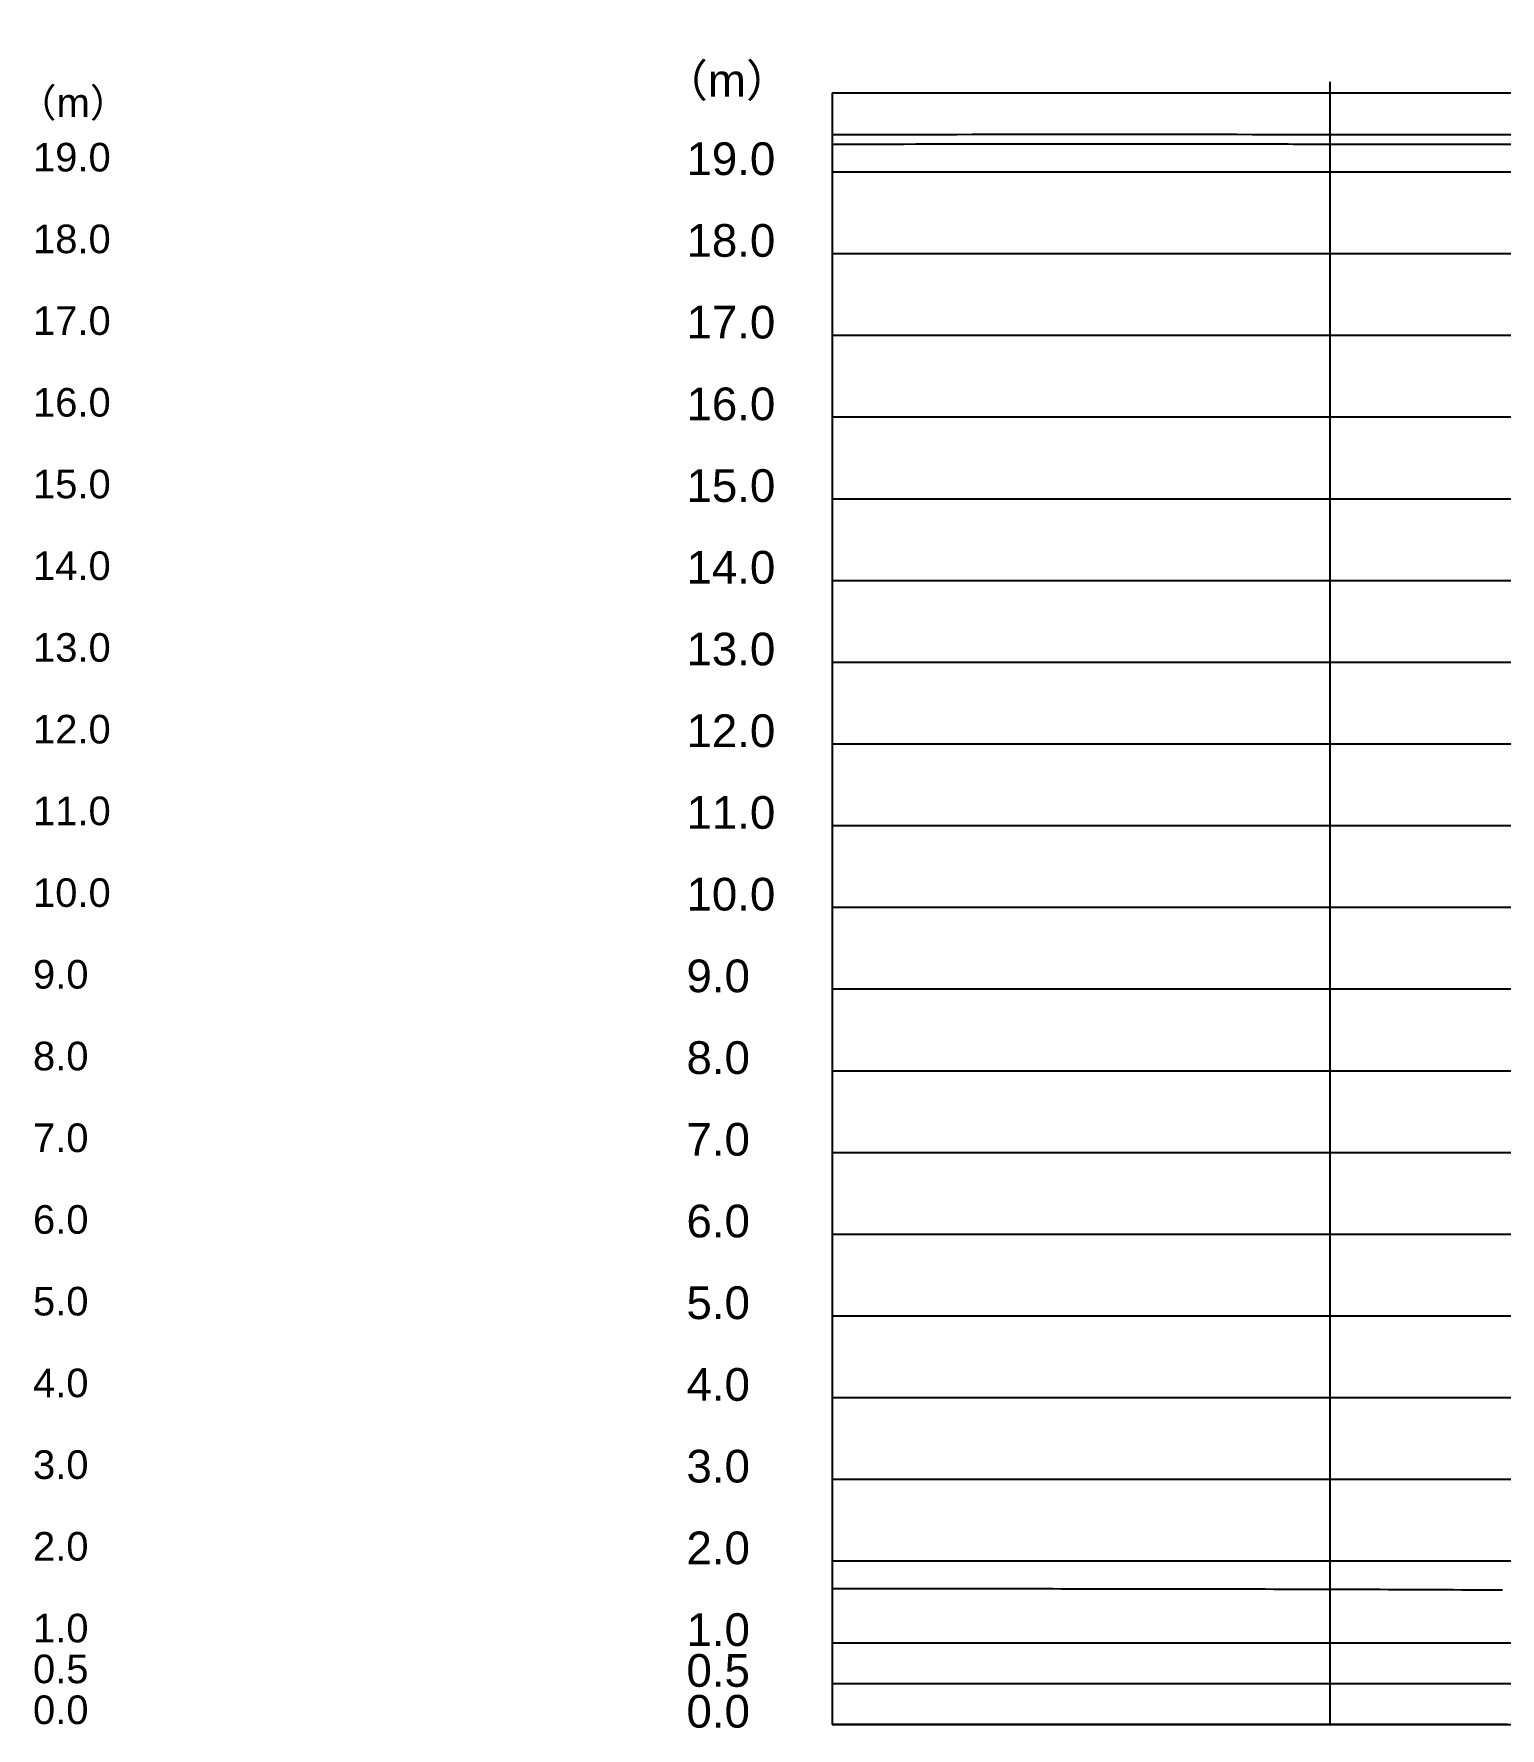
# Model space of a CAD drawing. Header units: millimetres. Extents: x 219888 to 472088, y 91183 to 209983.
# Drawn here: x 363957 to 381897, y 153699 to 174433 of the extents above; entities that cross this region are included whole.
import ezdxf

# ---------------------------------------------------------------- set-up
doc = ezdxf.new("R2010")
doc.units = ezdxf.units.MM
for name, color, linetype in [('Buttocks', 7, 'Continuous'), ('图纸', 7, 'Continuous'), ('网格线和标注', 7, 'Continuous')]:
    doc.layers.add(name, color=color, linetype=linetype)
doc.styles.get("Standard").update_dxf_attribs({"font": 'arial.ttf', "height": 600})

msp = doc.modelspace()

# ---------------------------------------------------------------- linework, layer by layer
at = {"layer": 'Buttocks', "color": 135}
for points in [[(373725.895, 155407.554), (373726.744, 155407.554), (373826.794, 155407.514), (373926.764, 155407.474), (374026.774, 155407.434), (374126.794, 155407.394), (374226.804, 155407.354), (374326.834, 155407.304), (374426.864, 155407.264), (374526.824, 155407.214), (374626.904, 155407.164), (374726.814, 155407.114), (374826.904, 155407.054), (374926.844, 155407.004), (375026.954, 155406.944), (375126.874, 155406.884), (375226.844, 155406.824), (375326.914, 155406.764), (375426.904, 155406.694), (375526.834, 155406.624), (375626.944, 155406.554), (375726.874, 155406.484), (375826.934, 155406.404), (375927.014, 155406.334), (376026.924, 155406.244), (376126.964, 155406.164), (376227.004, 155406.074), (376326.934, 155405.984), (376427.104, 155405.894), (376526.984, 155405.794), (376627.054, 155405.694), (376727.094, 155405.594), (376827.054, 155405.494), (376927.154, 155405.374), (377027.094, 155405.264), (377126.994, 155405.144), (377227.104, 155405.024), (377327.054, 155404.894), (377427.054, 155404.764), (377527.064, 155404.634), (377627.084, 155404.494), (377727.124, 155404.354), (377827.184, 155404.204), (377927.104, 155404.044), (378027.184, 155403.884), (378127.144, 155403.724), (378227.154, 155403.554), (378327.204, 155403.374), (378427.194, 155403.194), (378527.174, 155403.004), (378627.294, 155402.814), (378727.244, 155402.614), (378827.324, 155402.404), (378927.274, 155402.184), (379027.324, 155401.964), (379127.334, 155401.734), (379227.354, 155401.494), (379327.254, 155401.254), (379427.254, 155400.994), (379527.204, 155400.734), (379627.224, 155400.454), (379727.274, 155400.174), (379827.314, 155399.884), (379927.304, 155399.574), (380027.304, 155399.264), (380127.344, 155398.934), (380227.364, 155398.594), (380327.354, 155398.244), (380427.404, 155397.884), (380527.404, 155397.504), (380627.374, 155397.114), (380727.444, 155396.704), (380827.414, 155396.284), (380927.444, 155395.844), (381027.494, 155395.384), (381127.514, 155394.904), (381227.474, 155394.404), (381327.494, 155393.874), (381427.504, 155393.334), (381527.534, 155392.764), (381627.574, 155392.164), (381727.534, 155391.544), (381827.584, 155390.904), (381927.534, 155390.224)], [(381949.704, 153744.774), (381849.604, 153744.774), (381749.564, 153744.774), (381649.514, 153744.774), (381549.414, 153744.774), (381449.354, 153744.774), (381349.294, 153744.774), (381249.204, 153744.774), (381149.154, 153744.774), (381049.084, 153744.774), (380949.004, 153744.774), (380848.934, 153744.774), (380748.854, 153744.774), (380648.784, 153744.774), (380548.764, 153744.774), (380448.664, 153744.774), (380348.584, 153744.774), (380248.504, 153744.774), (380148.434, 153744.774), (380048.384, 153744.774), (379948.344, 153744.774), (379848.244, 153744.774), (379748.164, 153744.774), (379648.114, 153744.774), (379548.044, 153744.774), (379447.964, 153744.774), (379347.924, 153744.774), (379247.824, 153744.774), (379147.774, 153744.774), (379047.774, 153744.774), (378947.684, 153744.774), (378847.604, 153744.774), (378747.564, 153744.774), (378647.474, 153744.774), (378547.404, 153744.774), (378447.324, 153744.774), (378347.254, 153744.774), (378247.184, 153744.774), (378147.134, 153744.774), (378047.094, 153744.774), (377946.984, 153744.774), (377846.904, 153744.774), (377746.854, 153744.774), (377646.804, 153744.774), (377546.704, 153744.774), (377446.634, 153744.774), (377346.564, 153744.774), (377246.504, 153744.774), (377146.434, 153744.774), (377046.384, 153744.774), (376946.284, 153744.774), (376846.244, 153744.774), (376746.154, 153744.774), (376646.094, 153744.774), (376546.034, 153744.774), (376445.974, 153744.774), (376345.894, 153744.774), (376245.844, 153744.774), (376145.744, 153744.774), (376045.684, 153744.774), (375945.644, 153744.774), (375845.544, 153744.774), (375745.494, 153744.774), (375645.484, 153744.774), (375545.394, 153744.774), (375445.324, 153744.774), (375345.284, 153744.774), (375245.184, 153744.774), (375145.074, 153744.774), (375045.054, 153744.774), (374945.004, 153744.774), (374844.954, 153744.774), (374744.834, 153744.774), (374644.784, 153744.774), (374544.704, 153744.774), (374444.634, 153744.774), (374344.584, 153744.774), (374244.514, 153744.774), (374144.454, 153744.774), (374044.364, 153744.774), (373944.274, 153744.774), (373844.234, 153744.774), (373744.164, 153744.774), (373725.891, 153744.774)], [(381984.084, 153744.774), (381883.994, 153744.774), (381783.934, 153744.774), (381683.874, 153744.774), (381583.794, 153744.774), (381483.714, 153744.774), (381383.674, 153744.774), (381283.624, 153744.774), (381183.554, 153744.774), (381083.474, 153744.774), (380983.434, 153744.774), (380883.384, 153744.774), (380783.294, 153744.774), (380683.254, 153744.774), (380583.174, 153744.774), (380483.104, 153744.774), (380383.034, 153744.774), (380283.014, 153744.774), (380182.934, 153744.774), (380082.884, 153744.774), (379982.844, 153744.774), (379882.764, 153744.774), (379782.684, 153744.774), (379682.644, 153744.774), (379582.604, 153744.774), (379482.554, 153744.774), (379382.454, 153744.774), (379282.404, 153744.774), (379182.354, 153744.774), (379082.274, 153744.774), (378982.284, 153744.774), (378882.224, 153744.774), (378782.174, 153744.774), (378682.094, 153744.774), (378582.014, 153744.774), (378481.974, 153744.774), (378381.904, 153744.774), (378281.844, 153744.774), (378181.754, 153744.774), (378081.704, 153744.774), (377981.654, 153744.774), (377881.554, 153744.774), (377781.504, 153744.774), (377681.464, 153744.774), (377581.404, 153744.774), (377481.334, 153744.774), (377381.284, 153744.774), (377281.234, 153744.774), (377181.164, 153744.774), (377081.084, 153744.774), (376981.014, 153744.774), (376880.964, 153744.774), (376780.924, 153744.774), (376680.814, 153744.774), (376580.794, 153744.774), (376480.674, 153744.774), (376380.624, 153744.774), (376280.604, 153744.774), (376180.534, 153744.774), (376080.484, 153744.774), (375980.414, 153744.774), (375880.414, 153744.774), (375780.314, 153744.774), (375680.264, 153744.774), (375580.184, 153744.774), (375480.084, 153744.774), (375380.104, 153744.774), (375279.994, 153744.774), (375180.004, 153744.774), (375079.924, 153744.774), (374979.854, 153744.774), (374879.754, 153744.774), (374779.684, 153744.774), (374679.634, 153744.774), (374579.614, 153744.774), (374479.544, 153744.774), (374379.494, 153744.774), (374279.414, 153744.774), (374179.344, 153744.774), (374079.324, 153744.774), (373979.244, 153744.774), (373879.164, 153744.774), (373779.144, 153744.774), (373725.891, 153744.774)], [(381911.414, 153744.774), (381811.394, 153744.774), (381711.374, 153744.774), (381611.384, 153744.774), (381511.334, 153744.774), (381411.354, 153744.774), (381311.294, 153744.774), (381211.284, 153744.774), (381111.274, 153744.774), (381011.254, 153744.774), (380911.204, 153744.774), (380811.224, 153744.774), (380711.194, 153744.774), (380611.234, 153744.774), (380511.194, 153744.774), (380411.184, 153744.774), (380311.164, 153744.774), (380211.114, 153744.774), (380111.094, 153744.774), (380011.084, 153744.774), (379911.064, 153744.774), (379811.094, 153744.774), (379711.054, 153744.774), (379611.034, 153744.774), (379511.044, 153744.774), (379411.024, 153744.774), (379311.014, 153744.774), (379210.994, 153744.774), (379110.944, 153744.774), (379010.924, 153744.774), (378910.914, 153744.774), (378810.894, 153744.774), (378710.874, 153744.774), (378610.914, 153744.774), (378510.854, 153744.774), (378410.854, 153744.774), (378310.814, 153744.774), (378210.824, 153744.774), (378110.774, 153744.774), (378010.754, 153744.774), (377910.734, 153744.774), (377810.814, 153744.774), (377710.704, 153744.774), (377610.774, 153744.774), (377510.664, 153744.774), (377410.674, 153744.774), (377310.754, 153744.774), (377210.734, 153744.774), (377110.654, 153744.774), (377010.664, 153744.774), (376910.684, 153744.774), (376810.584, 153744.774), (376710.614, 153744.774), (376610.594, 153744.774), (376510.524, 153744.774), (376410.544, 153744.774), (376310.554, 153744.774), (376210.534, 153744.774), (376110.494, 153744.774), (376010.464, 153744.774), (375910.444, 153744.774), (375810.464, 153744.774), (375710.494, 153744.774), (375610.434, 153744.774), (375510.444, 153744.774), (375410.424, 153744.774), (375310.394, 153744.774), (375210.334, 153744.774), (375110.364, 153744.774), (375010.344, 153744.774), (374910.334, 153744.774), (374810.264, 153744.774), (374710.294, 153744.774), (374610.244, 153744.774), (374510.234, 153744.774), (374410.224, 153744.774), (374310.194, 153744.774), (374210.204, 153744.774), (374110.144, 153744.774), (374010.204, 153744.774), (373910.134, 153744.774), (373810.144, 153744.774), (373725.891, 153744.774)], [(381937.514, 153744.774), (381837.454, 153744.774), (381737.434, 153744.774), (381637.434, 153744.774), (381537.444, 153744.774), (381437.404, 153744.774), (381337.414, 153744.774), (381237.374, 153744.774), (381137.354, 153744.774), (381037.334, 153744.774), (380937.314, 153744.774), (380837.324, 153744.774), (380737.284, 153744.774), (380637.274, 153744.774), (380537.274, 153744.774), (380437.224, 153744.774), (380337.234, 153744.774), (380237.174, 153744.774), (380137.184, 153744.774), (380037.184, 153744.774), (379937.124, 153744.774), (379837.124, 153744.774), (379737.204, 153744.774), (379637.174, 153744.774), (379537.104, 153744.774), (379437.114, 153744.774), (379337.104, 153744.774), (379237.084, 153744.774), (379137.064, 153744.774), (379037.014, 153744.774), (378936.994, 153744.774), (378836.984, 153744.774), (378736.974, 153744.774), (378636.914, 153744.774), (378536.934, 153744.774), (378436.914, 153744.774), (378336.874, 153744.774), (378236.874, 153744.774), (378136.854, 153744.774), (378036.814, 153744.774), (377936.854, 153744.774), (377836.744, 153744.774), (377736.754, 153744.774), (377636.774, 153744.774), (377536.764, 153744.774), (377436.734, 153744.774), (377336.724, 153744.774), (377236.674, 153744.774), (377136.654, 153744.774), (377036.634, 153744.774), (376936.644, 153744.774), (376836.634, 153744.774), (376736.584, 153744.774), (376636.574, 153744.774), (376536.574, 153744.774), (376436.594, 153744.774), (376336.524, 153744.774), (376236.564, 153744.774), (376136.544, 153744.774), (376036.514, 153744.774), (375936.444, 153744.774), (375836.464, 153744.774), (375736.434, 153744.774), (375636.434, 153744.774), (375536.434, 153744.774), (375436.394, 153744.774), (375336.394, 153744.774), (375236.354, 153744.774), (375136.314, 153744.774), (375036.284, 153744.774), (374936.304, 153744.774), (374836.284, 153744.774), (374736.294, 153744.774), (374636.214, 153744.774), (374536.264, 153744.774), (374436.194, 153744.774), (374336.204, 153744.774), (374236.184, 153744.774), (374136.224, 153744.774), (374036.174, 153744.774), (373936.124, 153744.774), (373836.144, 153744.774), (373736.114, 153744.774), (373725.891, 153744.774)], [(381932.934, 153744.774), (381832.894, 153744.774), (381732.824, 153744.774), (381632.824, 153744.774), (381532.774, 153744.774), (381432.734, 153744.774), (381332.724, 153744.774), (381232.674, 153744.774), (381132.644, 153744.774), (381032.574, 153744.774), (380932.564, 153744.774), (380832.484, 153744.774), (380732.494, 153744.774), (380632.384, 153744.774), (380532.424, 153744.774), (380432.394, 153744.774), (380332.364, 153744.774), (380232.314, 153744.774), (380132.274, 153744.774), (380032.234, 153744.774), (379932.214, 153744.774), (379832.134, 153744.774), (379732.144, 153744.774), (379632.094, 153744.774), (379532.024, 153744.774), (379432.004, 153744.774), (379331.984, 153744.774), (379231.944, 153744.774), (379131.924, 153744.774), (379031.904, 153744.774), (378931.844, 153744.774), (378831.794, 153744.774), (378731.774, 153744.774), (378631.704, 153744.774), (378531.704, 153744.774), (378431.664, 153744.774), (378331.674, 153744.774), (378231.594, 153744.774), (378131.574, 153744.774), (378031.524, 153744.774), (377931.494, 153744.774), (377831.464, 153744.774), (377731.414, 153744.774), (377631.374, 153744.774), (377531.364, 153744.774), (377431.314, 153744.774), (377331.294, 153744.774), (377231.244, 153744.774), (377131.204, 153744.774), (377031.164, 153744.774), (376931.134, 153744.774), (376831.094, 153744.774), (376731.054, 153744.774), (376631.004, 153744.774), (376531.004, 153744.774), (376430.964, 153744.774), (376330.914, 153744.774), (376230.864, 153744.774), (376130.804, 153744.774), (376030.804, 153744.774), (375930.784, 153744.774), (375830.744, 153744.774), (375730.704, 153744.774), (375630.674, 153744.774), (375530.634, 153744.774), (375430.614, 153744.774), (375330.574, 153744.774), (375230.544, 153744.774), (375130.544, 153744.774), (375030.494, 153744.774), (374930.474, 153744.774), (374830.444, 153744.774), (374730.354, 153744.774), (374630.354, 153744.774), (374530.284, 153744.774), (374430.264, 153744.774), (374330.224, 153744.774), (374230.184, 153744.774), (374130.154, 153744.774), (374030.104, 153744.774), (373930.094, 153744.774), (373830.044, 153744.774), (373730.024, 153744.774), (373725.891, 153744.774)], [(381929.774, 153744.774), (381829.694, 153744.774), (381729.674, 153744.774), (381629.774, 153744.774), (381529.704, 153744.774), (381429.604, 153744.774), (381329.554, 153744.774), (381229.514, 153744.774), (381129.464, 153744.774), (381029.414, 153744.774), (380929.304, 153744.774), (380829.314, 153744.774), (380729.184, 153744.774), (380629.164, 153744.774), (380529.094, 153744.774), (380429.014, 153744.774), (380329.004, 153744.774), (380228.934, 153744.774), (380128.904, 153744.774), (380028.854, 153744.774), (379928.794, 153744.774), (379828.734, 153744.774), (379728.664, 153744.774), (379628.654, 153744.774), (379528.544, 153744.774), (379428.504, 153744.774), (379328.474, 153744.774), (379228.404, 153744.774), (379128.324, 153744.774), (379028.254, 153744.774), (378928.214, 153744.774), (378828.214, 153744.774), (378728.124, 153744.774), (378628.094, 153744.774), (378528.104, 153744.774), (378428.054, 153744.774), (378327.934, 153744.774), (378227.934, 153744.774), (378127.864, 153744.774), (378027.814, 153744.774), (377927.734, 153744.774), (377827.674, 153744.774), (377727.614, 153744.774), (377627.634, 153744.774), (377527.524, 153744.774), (377427.474, 153744.774), (377327.444, 153744.774), (377227.354, 153744.774), (377127.334, 153744.774), (377027.274, 153744.774), (376927.214, 153744.774), (376827.114, 153744.774), (376727.094, 153744.774), (376627.024, 153744.774), (376527.034, 153744.774), (376426.924, 153744.774), (376326.914, 153744.774), (376226.834, 153744.774), (376126.764, 153744.774), (376026.724, 153744.774), (375926.664, 153744.774), (375826.644, 153744.774), (375726.494, 153744.774), (375626.534, 153744.774), (375526.464, 153744.774), (375426.444, 153744.774), (375326.364, 153744.774), (375226.354, 153744.774), (375126.244, 153744.774), (375026.254, 153744.774), (374926.154, 153744.774), (374826.134, 153744.774), (374726.004, 153744.774), (374625.984, 153744.774), (374525.924, 153744.774), (374425.914, 153744.774), (374325.844, 153744.774), (374225.844, 153744.774), (374125.754, 153744.774), (374025.704, 153744.774), (373925.624, 153744.774), (373825.634, 153744.774), (373725.891, 153744.774)], [(381956.934, 153744.774), (381856.914, 153744.774), (381756.904, 153744.774), (381656.884, 153744.774), (381556.924, 153744.774), (381456.934, 153744.774), (381356.834, 153744.774), (381256.844, 153744.774), (381156.824, 153744.774), (381056.784, 153744.774), (380956.824, 153744.774), (380856.794, 153744.774), (380756.804, 153744.774), (380656.844, 153744.774), (380556.784, 153744.774), (380456.764, 153744.774), (380356.804, 153744.774), (380256.674, 153744.774), (380156.744, 153744.774), (380056.744, 153744.774), (379956.734, 153744.774), (379856.684, 153744.774), (379756.744, 153744.774), (379656.704, 153744.774), (379556.714, 153744.774), (379456.694, 153744.774), (379356.704, 153744.774), (379256.694, 153744.774), (379156.654, 153744.774), (379056.664, 153744.774), (378956.614, 153744.774), (378856.654, 153744.774), (378756.744, 153744.774), (378656.704, 153744.774), (378556.684, 153744.774), (378456.644, 153744.774), (378356.704, 153744.774), (378256.584, 153744.774), (378156.584, 153744.774), (378056.624, 153744.774), (377956.594, 153744.774), (377856.604, 153744.774), (377756.604, 153744.774), (377656.564, 153744.774), (377556.544, 153744.774), (377456.524, 153744.774), (377356.564, 153744.774), (377256.544, 153744.774), (377156.534, 153744.774), (377056.484, 153744.774), (376956.494, 153744.774), (376856.514, 153744.774), (376756.484, 153744.774), (376656.444, 153744.774), (376556.424, 153744.774), (376456.504, 153744.774), (376356.454, 153744.774), (376256.414, 153744.774), (376156.384, 153744.774), (376056.454, 153744.774), (375956.444, 153744.774), (375856.444, 153744.774), (375756.374, 153744.774), (375656.414, 153744.774), (375556.404, 153744.774), (375456.404, 153744.774), (375356.384, 153744.774), (375256.384, 153744.774), (375156.334, 153744.774), (375056.314, 153744.774), (374956.294, 153744.774), (374856.394, 153744.774), (374756.374, 153744.774), (374656.324, 153744.774), (374556.334, 153744.774), (374456.294, 153744.774), (374356.274, 153744.774), (374256.314, 153744.774), (374156.274, 153744.774), (374056.344, 153744.774), (373956.274, 153744.774), (373856.284, 153744.774), (373756.314, 153744.774), (373725.891, 153744.774)], [(373725.891, 153744.774), (373819.374, 153744.774), (373919.304, 153744.774), (374019.384, 153744.774), (374119.314, 153744.774), (374219.414, 153744.774), (374319.394, 153744.774), (374419.364, 153744.774), (374519.354, 153744.774), (374619.334, 153744.774), (374719.404, 153744.774), (374819.314, 153744.774), (374919.394, 153744.774), (375019.424, 153744.774), (375119.334, 153744.774), (375219.324, 153744.774), (375319.364, 153744.774), (375419.474, 153744.774), (375519.464, 153744.774), (375619.424, 153744.774), (375719.414, 153744.774), (375819.514, 153744.774), (375919.394, 153744.774), (376019.454, 153744.774), (376119.534, 153744.774), (376219.474, 153744.774), (376319.574, 153744.774), (376419.534, 153744.774), (376519.554, 153744.774), (376619.564, 153744.774), (376719.564, 153744.774), (376819.604, 153744.774), (376919.624, 153744.774), (377019.544, 153744.774), (377119.574, 153744.774), (377219.604, 153744.774), (377319.654, 153744.774), (377419.584, 153744.774), (377519.644, 153744.774), (377619.574, 153744.774), (377719.634, 153744.774), (377819.634, 153744.774), (377919.624, 153744.774), (378019.604, 153744.774), (378119.604, 153744.774), (378219.674, 153744.774), (378319.624, 153744.774), (378419.674, 153744.774), (378519.814, 153744.774), (378619.624, 153744.774), (378719.674, 153744.774), (378819.754, 153744.774), (378919.784, 153744.774), (379019.744, 153744.774), (379119.824, 153744.774), (379219.794, 153744.774), (379319.754, 153744.774), (379419.794, 153744.774), (379519.804, 153744.774), (379619.854, 153744.774), (379719.784, 153744.774), (379819.804, 153744.774), (379919.934, 153744.774), (380019.904, 153744.774), (380119.894, 153744.774), (380219.814, 153744.774), (380319.864, 153744.774), (380419.944, 153744.774), (380519.964, 153744.774), (380619.884, 153744.774), (380719.984, 153744.774), (380819.854, 153744.774), (380919.824, 153744.774), (381019.874, 153744.774), (381119.864, 153744.774), (381219.904, 153744.774), (381320.044, 153744.774), (381419.904, 153744.774), (381519.864, 153744.774), (381619.884, 153744.774), (381719.924, 153744.774), (381820.064, 153744.774), (381919.994, 153744.774)]]:
    msp.add_lwpolyline(points, dxfattribs=at)
at = {"layer": '网格线和标注'}
for p, q in [((379815.194, 173845.119), (379815.194, 153744.774)), ((373725.883, 172744.774), (458092.724, 172744.774)), ((373725.883, 171744.774), (458092.724, 171744.774)), ((373725.883, 170744.774), (458092.724, 170744.774)), ((373725.883, 169744.774), (458092.724, 169744.774)), ((373725.883, 168744.774), (458092.724, 168744.774)), ((373725.883, 167744.774), (458092.724, 167744.774)), ((373725.883, 166744.774), (458092.724, 166744.774)), ((373725.883, 165744.774), (458092.724, 165744.774)), ((373725.883, 164744.774), (458092.724, 164744.774)), ((373725.883, 163744.774), (458092.724, 163744.774)), ((373725.883, 162744.774), (458092.724, 162744.774)), ((373725.883, 161744.774), (458092.724, 161744.774)), ((373725.883, 160744.774), (458092.724, 160744.774)), ((373725.883, 159744.774), (458092.724, 159744.774)), ((373725.883, 158744.774), (458092.724, 158744.774)), ((373725.883, 157744.774), (458092.724, 157744.774)), ((373725.883, 156744.774), (458092.724, 156744.774)), ((373725.883, 155744.774), (458092.724, 155744.774)), ((373725.883, 154744.774), (458092.724, 154744.774))]:
    msp.add_line(p, q, dxfattribs=at)
at = {"layer": '网格线和标注', "color": 0}
for p, q in [((373725.883, 173709.61), (396028.253, 173709.61)), ((373725.941, 173709.61), (373725.891, 153744.774)), ((373725.883, 154244.774), (458092.724, 154244.774))]:
    msp.add_line(p, q, dxfattribs=at)
at = {"layer": '网格线和标注', "color": 1}
msp.add_line((373725.883, 153744.774), (458092.724, 153744.774), dxfattribs=at)
msp.add_spline([(373725.883, 173202.774), (379815.194, 173202.774), (390573.694, 173202.774), (401332.194, 173341.774), (412090.694, 173623.774), (422849.194, 173905.774), (428228.444, 174049.774), (433607.694, 174219.774), (438986.944, 174432.774)], degree=3, dxfattribs=at)
at = {"layer": '网格线和标注', "color": 0}
msp.add_open_spline([(373725.941, 173084.774), (375281.015, 173085.545), (376836.055, 173086.315), (378737.922, 173085.598), (379084.781, 173085.4), (379722.784, 173084.883), (380013.928, 173084.585), (380596.225, 173083.881), (380887.376, 173083.479), (381760.838, 173082.184), (382343.158, 173081.202), (384090.15, 173078.402), (385254.856, 173076.728), (386891.888, 173076.522), (387364.178, 173076.714), (388781.068, 173078.308), (389725.69, 173080.732), (391614.981, 173089.718), (392559.624, 173096.259), (395393.505, 173122.073), (397282.698, 173147.535), (399853.568, 173193.594), (400535.387, 173206.901), (402081.508, 173239.569), (402945.772, 173259.617), (404674.186, 173302.216), (405538.338, 173324.765), (408130.668, 173394.545), (409858.722, 173443.909), (411870.733, 173499.678), (412154.751, 173507.508), (412722.791, 173523.065), (413006.814, 173530.794), (413858.885, 173553.85), (414426.94, 173569.046), (416131.123, 173614.229), (417267.269, 173643.813), (418999.785, 173688.599), (419596.143, 173703.956), (420751.504, 173733.685), (421310.505, 173748.058), (422272.482, 173772.841), (422675.456, 173783.236), (423481.409, 173804.088), (423884.388, 173814.548), (425093.331, 173846.145), (425899.301, 173867.498), (427249.378, 173904.27), (427793.484, 173919.362), (428881.694, 173950.283), (429425.801, 173966.116), (431058.108, 174015.22), (432146.294, 174050.096), (433449.231, 174095.98), (433664.06, 174103.682), (434093.7, 174119.361), (434308.513, 174127.332), (434952.927, 174151.597), (435382.508, 174168.238), (436671.175, 174219.152), (437530.189, 174254.416), (438590.042, 174298.236), (438790.935, 174306.555), (438991.826, 174314.875)], degree=3, knots=[0, 0, 0, 0, 4665.225260266, 4665.225260266, 5705.851154323, 5705.851154323, 6579.335441736, 6579.335441736, 7452.819729149, 7452.819729149, 9199.788303976, 9199.788303976, 12693.72545363, 12693.72545363, 14110.447758609, 14110.447758609, 16943.892368567, 16943.892368567, 19777.336978525, 19777.336978525, 25444.226198441, 25444.226198441, 27489.677346974, 27489.677346974, 30082.748562469, 30082.748562469, 32675.819777963, 32675.819777963, 37861.962208953, 37861.962208953, 38714.380203789, 38714.380203789, 39566.798198625, 39566.798198625, 41271.634188297, 41271.634188297, 44681.306167641, 44681.306167641, 46470.990073018, 46470.990073018, 48148.547013683, 48148.547013683, 49357.862097111, 49357.862097111, 50567.177180539, 50567.177180539, 52985.807347395, 52985.807347395, 54618.611992724, 54618.611992724, 56251.416638053, 56251.416638053, 59517.025928711, 59517.025928711, 60161.771768849, 60161.771768849, 60806.517608986, 60806.517608986, 62096.009289261, 62096.009289261, 64674.99264981, 64674.99264981, 65278.177396037, 65278.177396037, 65278.177396037, 65278.177396037], dxfattribs=at)

# ---------------------------------------------------------------- texts
at = {"layer": '图纸', "color": 3}
msp.add_text('（m）', height=350, dxfattribs=at).set_placement((363757.389, 173414.179))
at = {"layer": '图纸', "color": 0}
for s, p in [('19.0', (363946.14, 172749.109)), ('18.0', (363946.14, 171749.109)), ('17.0', (363946.14, 170749.109)), ('16.0', (363946.14, 169749.109)), ('15.0', (363946.14, 168749.109)), ('14.0', (363946.14, 167749.109)), ('13.0', (363946.14, 166749.109)), ('12.0', (363946.14, 165749.109)), ('11.0', (363946.14, 164749.109)), ('10.0', (363946.14, 163749.109)), ('9.0', (363946.14, 162749.109)), ('8.0', (363946.14, 161749.109)), ('7.0', (363946.14, 160749.109)), ('6.0', (363946.14, 159749.109)), ('5.0', (363946.14, 158749.109)), ('4.0', (363946.14, 157749.109)), ('3.0', (363946.14, 156749.109)), ('2.0', (363946.14, 155749.109)), ('1.0', (363946.14, 154749.109)), ('0.5', (363946.14, 154249.109)), ('0.0', (363946.14, 153749.109))]:
    msp.add_text(s, height=350, dxfattribs=at).set_placement(p)
at = {"layer": '网格线和标注', "color": 3}
msp.add_text('（m）', height=400, dxfattribs=at).set_placement((371658.158, 173663.045))
at = {"layer": '网格线和标注', "color": 0}
for s, p in [('19.0', (371941.674, 172705.03)), ('18.0', (371941.674, 171705.03)), ('17.0', (371941.674, 170705.03)), ('16.0', (371941.674, 169705.03)), ('15.0', (371941.674, 168705.03)), ('14.0', (371941.674, 167705.03)), ('13.0', (371941.674, 166705.03)), ('12.0', (371941.674, 165705.03)), ('11.0', (371941.674, 164705.03)), ('10.0', (371941.674, 163705.03)), ('9.0', (371941.674, 162705.03)), ('8.0', (371941.674, 161705.03)), ('7.0', (371941.674, 160705.03)), ('6.0', (371941.674, 159705.03)), ('5.0', (371941.674, 158705.03)), ('4.0', (371941.674, 157705.03)), ('3.0', (371941.674, 156705.03)), ('2.0', (371941.674, 155705.03)), ('1.0', (371941.674, 154705.03)), ('0.5', (371941.674, 154205.03)), ('0.0', (371941.674, 153705.03))]:
    msp.add_text(s, height=400, dxfattribs=at).set_placement(p)

doc.saveas('drawing.dxf')
